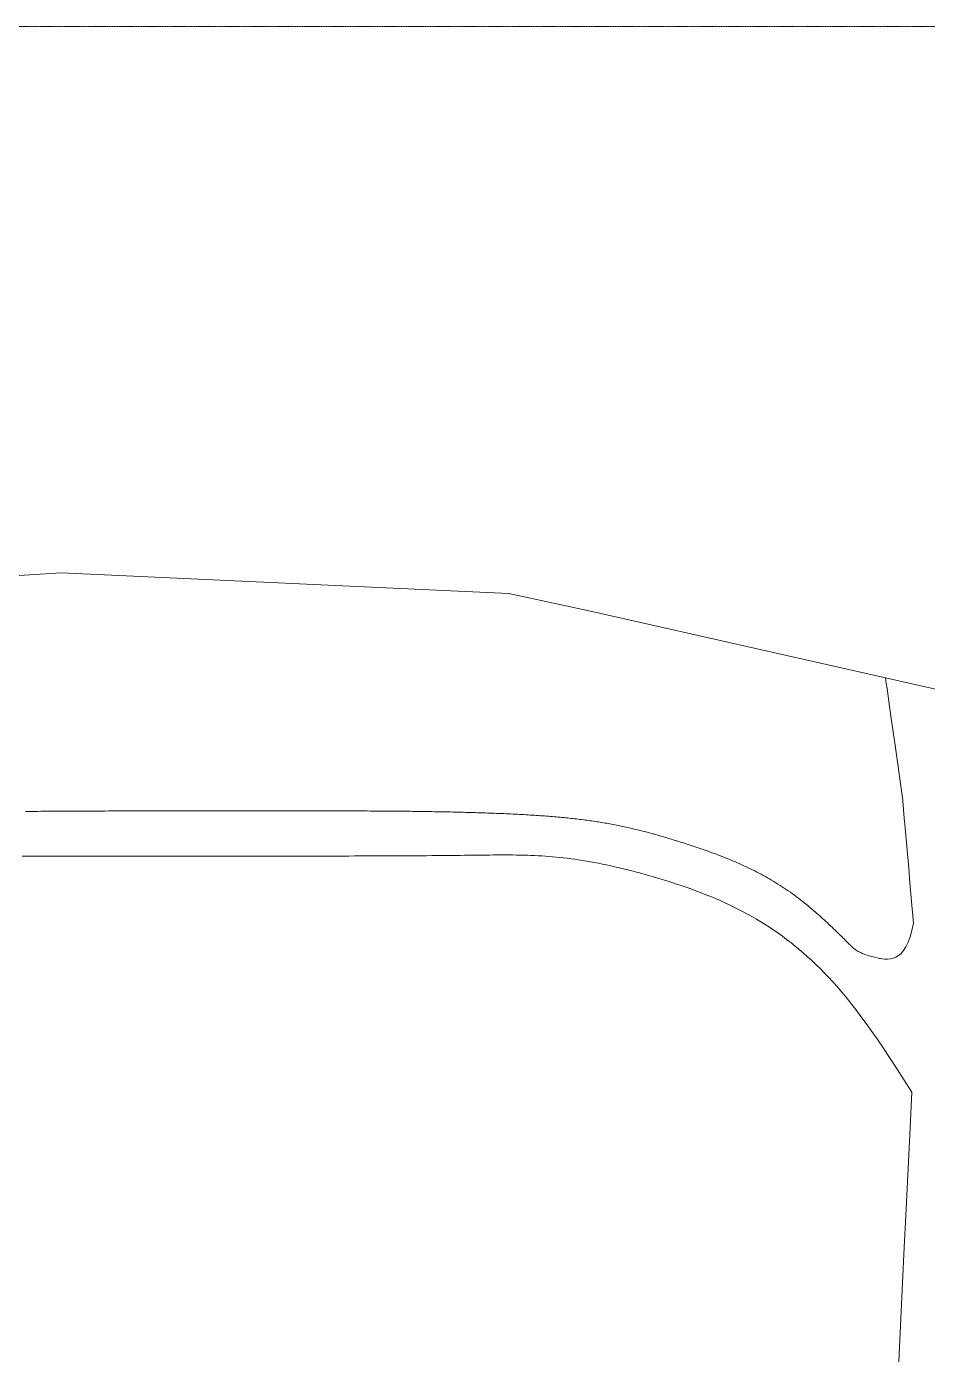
# Model space of a CAD drawing. Header units: inches. Extents: x -10205 to 13964, y -460 to 30702.
# Drawn here: x -287 to 2819, y 14370 to 18951 of the extents above; entities that cross this region are included whole.
import ezdxf

# ---------------------------------------------------------------- set-up
doc = ezdxf.new("R2010")
doc.units = ezdxf.units.IN
doc.header["$MEASUREMENT"] = 0
doc.linetypes.add('Aligning Line 1_8_', pattern=[0.25, 0.125, -0.125])
for name, color, linetype, lineweight in [('0-1', 7, 'Continuous', 5), ('C-TOPO', 7, 'Continuous', 9), ('G-ANNO-SYMB', 111, 'Aligning Line 1_8_', 9)]:
    doc.layers.add(name, color=color, linetype=linetype, lineweight=lineweight)

# ---------------------------------------------------------------- blocks, each defined once
blk = doc.blocks.new('1750 Ox - Topography_rvt-1-SITE PLAN - CAD FILE')
at = {"layer": 'C-TOPO'}
for p, q in [((-3115.1, 16890.3), (-167.7, 17065.8)), ((-167.7, 17065.8), (1375.6, 16994.7)), ((1375.6, 16994.7), (1657, 16933.8)), ((1657, 16933.8), (2674.5, 16703.9)), ((2677.1, 16685), (2674.5, 16703.9)), ((2677.1, 16685), (2674.5, 16703.9)), ((2674.5, 16703.9), (3513.2, 16514.4)), ((2677.1, 16685), (2679.6, 16667.3)), ((2677.1, 16685), (2679.6, 16667.3)), ((2679.6, 16667.3), (2688.3, 16605.5)), ((2688.3, 16605.5), (2679.6, 16667.3)), ((2688.3, 16605.5), (2693.1, 16571.6)), ((2688.3, 16605.5), (2693.1, 16571.6)), ((2708.3, 16463.4), (2693.1, 16571.6)), ((2693.1, 16571.6), (2708.3, 16463.4)), ((2708.3, 16463.4), (2710.7, 16445.9)), ((2710.7, 16445.9), (2708.3, 16463.4)), ((2717.5, 16397.6), (2710.7, 16445.9)), ((2717.5, 16397.6), (2710.7, 16445.9)), ((2725.9, 16338.2), (2717.5, 16397.6)), ((2725.9, 16338.2), (2717.5, 16397.6)), ((2733.8, 16282.1), (2725.9, 16338.2)), ((2725.9, 16338.2), (2733.8, 16282.1)), ((2734, 16279.3), (2733.8, 16282.1)), ((2734, 16279.3), (2733.8, 16282.1)), ((2739.2, 16220), (2734, 16279.3)), ((2739.2, 16220), (2734, 16279.3)), ((-283.3, 16243), (-291.4, 16243)), ((-283.3, 16243), (-291.4, 16243)), ((-281, 16243), (-283.3, 16243)), ((-281, 16243), (-283.3, 16243)), ((-281, 16243), (-270.4, 16243.1)), ((-270.4, 16243.1), (-281, 16243)), ((-259.9, 16243.2), (-270.4, 16243.1)), ((-259.9, 16243.2), (-270.4, 16243.1)), ((-249.3, 16243.3), (-259.9, 16243.2)), ((-249.3, 16243.3), (-259.9, 16243.2)), ((-249.3, 16243.3), (-238.6, 16243.4)), ((-238.6, 16243.4), (-249.3, 16243.3)), ((-227.9, 16243.5), (-238.6, 16243.4)), ((-227.9, 16243.5), (-238.6, 16243.4)), ((-217.1, 16243.5), (-227.9, 16243.5)), ((-217.1, 16243.5), (-227.9, 16243.5)), ((-217.1, 16243.5), (-206.3, 16243.6)), ((-217.1, 16243.5), (-206.3, 16243.6)), ((-196.5, 16243.7), (-206.3, 16243.6)), ((-196.5, 16243.7), (-206.3, 16243.6)), ((-196.5, 16243.7), (-195.4, 16243.7)), ((-195.4, 16243.7), (-196.5, 16243.7)), ((-184.5, 16243.7), (-195.4, 16243.7)), ((-184.5, 16243.7), (-195.4, 16243.7)), ((-173.5, 16243.8), (-184.5, 16243.7)), ((-173.5, 16243.8), (-184.5, 16243.7)), ((-173.5, 16243.8), (-162.5, 16243.9)), ((-162.5, 16243.9), (-173.5, 16243.8)), ((-151.4, 16243.9), (-162.5, 16243.9)), ((-151.4, 16243.9), (-162.5, 16243.9)), ((-140.3, 16244), (-151.4, 16243.9)), ((-140.3, 16244), (-151.4, 16243.9)), ((-140.3, 16244), (-129.2, 16244.1)), ((-129.2, 16244.1), (-140.3, 16244)), ((-118, 16244.1), (-129.2, 16244.1)), ((-118, 16244.1), (-129.2, 16244.1)), ((-106.8, 16244.2), (-118, 16244.1)), ((-106.8, 16244.2), (-118, 16244.1)), ((-106.8, 16244.2), (-95.5, 16244.2)), ((-95.5, 16244.2), (-106.8, 16244.2)), ((-84.2, 16244.3), (-95.5, 16244.2)), ((-84.2, 16244.3), (-95.5, 16244.2)), ((-72.9, 16244.3), (-84.2, 16244.3)), ((-72.9, 16244.3), (-84.2, 16244.3)), ((-72.9, 16244.3), (-61.5, 16244.4)), ((-61.5, 16244.4), (-72.9, 16244.3)), ((-50.2, 16244.4), (-61.5, 16244.4)), ((-50.2, 16244.4), (-61.5, 16244.4)), ((-50.2, 16244.4), (-38.7, 16244.5)), ((-38.7, 16244.5), (-50.2, 16244.4)), ((-27.3, 16244.5), (-38.7, 16244.5)), ((-27.3, 16244.5), (-38.7, 16244.5)), ((-15.8, 16244.5), (-27.3, 16244.5)), ((-15.8, 16244.5), (-27.3, 16244.5)), ((-15.8, 16244.5), (-4.3, 16244.6)), ((-15.8, 16244.5), (-4.3, 16244.6)), ((7.3, 16244.6), (-4.3, 16244.6)), ((-4.3, 16244.6), (7.3, 16244.6)), ((18.8, 16244.6), (7.3, 16244.6)), ((18.8, 16244.6), (7.3, 16244.6)), ((21.5, 16244.7), (18.8, 16244.6)), ((21.5, 16244.7), (18.8, 16244.6)), ((30.4, 16244.7), (21.5, 16244.7)), ((30.4, 16244.7), (21.5, 16244.7)), ((30.4, 16244.7), (42, 16244.7)), ((42, 16244.7), (30.4, 16244.7)), ((42, 16244.7), (53.6, 16244.7)), ((53.6, 16244.7), (42, 16244.7)), ((65.3, 16244.8), (53.6, 16244.7)), ((65.3, 16244.8), (53.6, 16244.7)), ((76.9, 16244.8), (65.3, 16244.8)), ((76.9, 16244.8), (65.3, 16244.8)), ((76.9, 16244.8), (88.6, 16244.8)), ((88.6, 16244.8), (76.9, 16244.8)), ((100.3, 16244.8), (88.6, 16244.8)), ((100.3, 16244.8), (88.6, 16244.8)), ((112, 16244.9), (100.3, 16244.8)), ((112, 16244.9), (100.3, 16244.8)), ((112, 16244.9), (123.8, 16244.9)), ((123.8, 16244.9), (112, 16244.9)), ((135.5, 16244.9), (123.8, 16244.9)), ((135.5, 16244.9), (123.8, 16244.9)), ((147.2, 16244.9), (135.5, 16244.9)), ((147.2, 16244.9), (135.5, 16244.9)), ((147.2, 16244.9), (159, 16245)), ((159, 16245), (147.2, 16244.9)), ((170.8, 16245), (159, 16245)), ((170.8, 16245), (159, 16245)), ((182.5, 16245), (170.8, 16245)), ((182.5, 16245), (170.8, 16245)), ((194.3, 16245), (182.5, 16245)), ((194.3, 16245), (182.5, 16245)), ((206.1, 16245), (194.3, 16245)), ((206.1, 16245), (194.3, 16245)), ((206.1, 16245), (217.9, 16245)), ((217.9, 16245), (206.1, 16245)), ((229.6, 16245), (217.9, 16245)), ((229.6, 16245), (217.9, 16245)), ((241.4, 16245), (229.6, 16245)), ((241.4, 16245), (229.6, 16245)), ((253.2, 16245.1), (241.4, 16245)), ((253.2, 16245.1), (241.4, 16245)), ((253.2, 16245.1), (265, 16245.1)), ((265, 16245.1), (253.2, 16245.1)), ((276.7, 16245.1), (265, 16245.1)), ((276.7, 16245.1), (265, 16245.1)), ((276.7, 16245.1), (288.5, 16245.1)), ((276.7, 16245.1), (288.5, 16245.1)), ((300.3, 16245.1), (288.5, 16245.1)), ((300.3, 16245.1), (288.5, 16245.1)), ((312, 16245.1), (300.3, 16245.1)), ((312, 16245.1), (300.3, 16245.1)), ((323.8, 16245.1), (312, 16245.1)), ((323.8, 16245.1), (312, 16245.1)), ((323.8, 16245.1), (335.5, 16245.1)), ((335.5, 16245.1), (323.8, 16245.1)), ((347.2, 16245.1), (335.5, 16245.1)), ((335.5, 16245.1), (347.2, 16245.1)), ((347.2, 16245.1), (358.9, 16245.1)), ((347.2, 16245.1), (358.9, 16245.1)), ((370.6, 16245.1), (358.9, 16245.1)), ((370.6, 16245.1), (358.9, 16245.1)), ((370.6, 16245.1), (378.7, 16245.1)), ((378.7, 16245.1), (370.6, 16245.1)), ((378.7, 16245.1), (382.3, 16245.1)), ((382.3, 16245.1), (378.7, 16245.1)), ((394, 16245.1), (382.3, 16245.1)), ((394, 16245.1), (382.3, 16245.1)), ((394, 16245.1), (405.6, 16245.1)), ((405.6, 16245.1), (394, 16245.1)), ((405.6, 16245.1), (417.3, 16245.1)), ((405.6, 16245.1), (417.3, 16245.1)), ((428.9, 16245.1), (417.3, 16245.1)), ((417.3, 16245.1), (428.9, 16245.1)), ((440.5, 16245.1), (428.9, 16245.1)), ((440.5, 16245.1), (428.9, 16245.1)), ((440.5, 16245.1), (452, 16245.1)), ((440.5, 16245.1), (452, 16245.1)), ((463, 16245.1), (452, 16245.1)), ((452, 16245.1), (463, 16245.1)), ((463, 16245.1), (463.5, 16245.1)), ((463, 16245.1), (463.5, 16245.1)), ((463.5, 16245.1), (475.1, 16245.1)), ((463.5, 16245.1), (475.1, 16245.1)), ((486.5, 16245.1), (475.1, 16245.1)), ((486.5, 16245.1), (475.1, 16245.1)), ((498, 16245.1), (486.5, 16245.1)), ((498, 16245.1), (486.5, 16245.1)), ((498, 16245.1), (509.4, 16245.1)), ((509.4, 16245.1), (498, 16245.1)), ((520.8, 16245.1), (509.4, 16245.1)), ((520.8, 16245.1), (509.4, 16245.1)), ((520.8, 16245.1), (532.2, 16245.1)), ((532.2, 16245.1), (520.8, 16245.1)), ((543.5, 16245.1), (532.2, 16245.1)), ((532.2, 16245.1), (543.5, 16245.1)), ((554.8, 16245.1), (543.5, 16245.1)), ((543.5, 16245.1), (554.8, 16245.1)), ((554.8, 16245.1), (566.1, 16245.1)), ((566.1, 16245.1), (554.8, 16245.1)), ((566.1, 16245.1), (577.3, 16245.1)), ((577.3, 16245.1), (566.1, 16245.1)), ((577.3, 16245.1), (588.5, 16245.1)), ((577.3, 16245.1), (588.5, 16245.1)), ((588.5, 16245.1), (599.7, 16245.1)), ((588.5, 16245.1), (599.7, 16245.1)), ((610.8, 16245.1), (599.7, 16245.1)), ((599.7, 16245.1), (610.8, 16245.1)), ((621.9, 16245.1), (610.8, 16245.1)), ((610.8, 16245.1), (621.9, 16245.1)), ((621.9, 16245.1), (632.9, 16245.1)), ((632.9, 16245.1), (621.9, 16245.1)), ((644, 16245.1), (632.9, 16245.1)), ((632.9, 16245.1), (644, 16245.1)), ((655, 16245.1), (644, 16245.1)), ((644, 16245.1), (655, 16245.1)), ((655, 16245.1), (665.9, 16245.1)), ((655, 16245.1), (665.9, 16245.1)), ((676.8, 16245.1), (665.9, 16245.1)), ((665.9, 16245.1), (676.8, 16245.1)), ((676.8, 16245.1), (687.7, 16245.1)), ((687.7, 16245.1), (676.8, 16245.1)), ((687.7, 16245.1), (690.5, 16245.1)), ((690.5, 16245.1), (687.7, 16245.1)), ((698.6, 16245.1), (690.5, 16245.1)), ((690.5, 16245.1), (698.6, 16245.1)), ((698.6, 16245.1), (709.4, 16245.1)), ((698.6, 16245.1), (709.4, 16245.1)), ((720.2, 16245.1), (709.4, 16245.1)), ((709.4, 16245.1), (720.2, 16245.1)), ((730.9, 16245), (720.2, 16245.1)), ((730.9, 16245), (720.2, 16245.1)), ((730.9, 16245), (741.6, 16245)), ((730.9, 16245), (741.6, 16245)), ((752.3, 16245), (741.6, 16245)), ((741.6, 16245), (752.3, 16245)), ((762.9, 16245), (752.3, 16245)), ((752.3, 16245), (762.9, 16245)), ((762.9, 16245), (773.5, 16245)), ((773.5, 16245), (762.9, 16245)), ((784.1, 16244.9), (773.5, 16245)), ((784.1, 16244.9), (773.5, 16245)), ((784.1, 16244.9), (794.6, 16244.9)), ((784.1, 16244.9), (794.6, 16244.9)), ((805.1, 16244.9), (794.6, 16244.9)), ((794.6, 16244.9), (805.1, 16244.9)), ((815.5, 16244.8), (805.1, 16244.9)), ((805.1, 16244.9), (815.5, 16244.8)), ((815.5, 16244.8), (825.9, 16244.8)), ((825.9, 16244.8), (815.5, 16244.8)), ((836.3, 16244.8), (825.9, 16244.8)), ((825.9, 16244.8), (836.3, 16244.8)), ((846.6, 16244.7), (836.3, 16244.8)), ((836.3, 16244.8), (846.6, 16244.7)), ((856.9, 16244.7), (846.6, 16244.7)), ((856.9, 16244.7), (846.6, 16244.7)), ((856.9, 16244.7), (867.2, 16244.6)), ((856.9, 16244.7), (867.2, 16244.6)), ((877.4, 16244.6), (867.2, 16244.6)), ((867.2, 16244.6), (877.4, 16244.6)), ((887.6, 16244.6), (877.4, 16244.6)), ((887.6, 16244.6), (877.4, 16244.6)), ((897.7, 16244.5), (887.6, 16244.6)), ((887.6, 16244.6), (897.7, 16244.5)), ((907.8, 16244.4), (897.7, 16244.5)), ((897.7, 16244.5), (907.8, 16244.4)), ((907.8, 16244.4), (917.8, 16244.4)), ((907.8, 16244.4), (917.8, 16244.4)), ((927.9, 16244.3), (917.8, 16244.4)), ((927.9, 16244.3), (917.8, 16244.4)), ((937.8, 16244.2), (927.9, 16244.3)), ((937.8, 16244.2), (927.9, 16244.3)), ((937.8, 16244.2), (947.8, 16244.2)), ((937.8, 16244.2), (947.8, 16244.2)), ((957.7, 16244.1), (947.8, 16244.2)), ((947.8, 16244.2), (957.7, 16244.1)), ((967.5, 16244), (957.7, 16244.1)), ((967.5, 16244), (957.7, 16244.1)), ((967.5, 16244), (977.4, 16243.9)), ((977.4, 16243.9), (967.5, 16244)), ((981.9, 16243.9), (977.4, 16243.9)), ((977.4, 16243.9), (981.9, 16243.9)), ((981.9, 16243.9), (987.1, 16243.9)), ((981.9, 16243.9), (987.1, 16243.9)), ((996.9, 16243.8), (987.1, 16243.9)), ((987.1, 16243.9), (996.9, 16243.8)), ((1006.6, 16243.7), (996.9, 16243.8)), ((996.9, 16243.8), (1006.6, 16243.7)), ((1006.6, 16243.7), (1009.3, 16243.6)), ((1006.6, 16243.7), (1009.3, 16243.6)), ((1016.2, 16243.6), (1009.3, 16243.6)), ((1016.2, 16243.6), (1009.3, 16243.6)), ((1021.7, 16243.5), (1016.2, 16243.6)), ((1016.2, 16243.6), (1021.7, 16243.5)), ((1021.7, 16243.5), (1025.8, 16243.5)), ((1021.7, 16243.5), (1025.8, 16243.5)), ((1025.8, 16243.5), (1035.4, 16243.4)), ((1025.8, 16243.5), (1035.4, 16243.4)), ((1044.9, 16243.2), (1035.4, 16243.4)), ((1044.9, 16243.2), (1035.4, 16243.4)), ((1054.4, 16243.1), (1044.9, 16243.2)), ((1054.4, 16243.1), (1044.9, 16243.2)), ((1054.4, 16243.1), (1063.9, 16243)), ((1063.9, 16243), (1054.4, 16243.1)), ((1073.3, 16242.9), (1063.9, 16243)), ((1063.9, 16243), (1073.3, 16242.9)), ((1082.6, 16242.7), (1073.3, 16242.9)), ((1073.3, 16242.9), (1082.6, 16242.7)), ((1091.9, 16242.6), (1082.6, 16242.7)), ((1091.9, 16242.6), (1082.6, 16242.7)), ((1101.2, 16242.5), (1091.9, 16242.6)), ((1091.9, 16242.6), (1101.2, 16242.5)), ((1110.4, 16242.3), (1101.2, 16242.5)), ((1101.2, 16242.5), (1110.4, 16242.3)), ((1110.4, 16242.3), (1119.6, 16242.2)), ((1110.4, 16242.3), (1119.6, 16242.2)), ((1128.7, 16242), (1119.6, 16242.2)), ((1119.6, 16242.2), (1128.7, 16242)), ((1137.8, 16241.8), (1128.7, 16242)), ((1137.8, 16241.8), (1128.7, 16242)), ((1146.9, 16241.7), (1137.8, 16241.8)), ((1146.9, 16241.7), (1137.8, 16241.8)), ((1155.9, 16241.5), (1146.9, 16241.7)), ((1146.9, 16241.7), (1155.9, 16241.5)), ((1155.9, 16241.5), (1164.9, 16241.3)), ((1155.9, 16241.5), (1164.9, 16241.3)), ((1173.8, 16241.1), (1164.9, 16241.3)), ((1164.9, 16241.3), (1173.8, 16241.1)), ((1182.7, 16240.9), (1173.8, 16241.1)), ((1182.7, 16240.9), (1173.8, 16241.1)), ((1182.7, 16240.9), (1191.5, 16240.7)), ((1182.7, 16240.9), (1191.5, 16240.7)), ((1200.3, 16240.5), (1191.5, 16240.7)), ((1191.5, 16240.7), (1200.3, 16240.5)), ((1209, 16240.3), (1200.3, 16240.5)), ((1200.3, 16240.5), (1209, 16240.3)), ((1209, 16240.3), (1217.7, 16240.1)), ((1217.7, 16240.1), (1209, 16240.3)), ((1226.4, 16239.9), (1217.7, 16240.1)), ((1217.7, 16240.1), (1226.4, 16239.9)), ((1235, 16239.7), (1226.4, 16239.9)), ((1235, 16239.7), (1226.4, 16239.9)), ((1243.5, 16239.4), (1235, 16239.7)), ((1235, 16239.7), (1243.5, 16239.4)), ((1252, 16239.2), (1243.5, 16239.4)), ((1243.5, 16239.4), (1252, 16239.2)), ((1252, 16239.2), (1260.5, 16238.9)), ((1260.5, 16238.9), (1252, 16239.2)), ((1268.9, 16238.7), (1260.5, 16238.9)), ((1260.5, 16238.9), (1268.9, 16238.7)), ((1277.3, 16238.4), (1268.9, 16238.7)), ((1277.3, 16238.4), (1268.9, 16238.7)), ((1285.6, 16238.1), (1277.3, 16238.4)), ((1277.3, 16238.4), (1285.6, 16238.1)), ((1293.9, 16237.9), (1285.6, 16238.1)), ((1293.9, 16237.9), (1285.6, 16238.1)), ((1302.1, 16237.6), (1293.9, 16237.9)), ((1302.1, 16237.6), (1293.9, 16237.9)), ((1302.1, 16237.6), (1310.3, 16237.3)), ((1302.1, 16237.6), (1310.3, 16237.3)), ((1318.4, 16237), (1310.3, 16237.3)), ((1318.4, 16237), (1310.3, 16237.3)), ((1326.5, 16236.7), (1318.4, 16237)), ((1318.4, 16237), (1326.5, 16236.7)), ((1326.5, 16236.7), (1334.5, 16236.3)), ((1334.5, 16236.3), (1326.5, 16236.7)), ((1334.5, 16236.3), (1342.5, 16236)), ((1342.5, 16236), (1334.5, 16236.3)), ((1350.4, 16235.7), (1342.5, 16236)), ((1342.5, 16236), (1350.4, 16235.7)), ((1358.3, 16235.4), (1350.4, 16235.7)), ((1358.3, 16235.4), (1350.4, 16235.7)), ((1358.3, 16235.4), (1366.2, 16235)), ((1358.3, 16235.4), (1366.2, 16235)), ((1374, 16234.7), (1366.2, 16235)), ((1374, 16234.7), (1366.2, 16235)), ((1381.7, 16234.3), (1374, 16234.7)), ((1374, 16234.7), (1381.7, 16234.3)), ((1381.7, 16234.3), (1389.4, 16233.9)), ((1389.4, 16233.9), (1381.7, 16234.3)), ((1397, 16233.5), (1389.4, 16233.9)), ((1389.4, 16233.9), (1397, 16233.5)), ((1404.6, 16233.1), (1397, 16233.5)), ((1397, 16233.5), (1404.6, 16233.1)), ((1404.6, 16233.1), (1412.2, 16232.7)), ((1412.2, 16232.7), (1404.6, 16233.1)), ((1419.6, 16232.3), (1412.2, 16232.7)), ((1412.2, 16232.7), (1419.6, 16232.3)), ((1427.1, 16231.9), (1419.6, 16232.3)), ((1427.1, 16231.9), (1419.6, 16232.3)), ((1434.5, 16231.5), (1427.1, 16231.9)), ((1427.1, 16231.9), (1434.5, 16231.5)), ((1434.5, 16231.5), (1441.8, 16231.1)), ((1441.8, 16231.1), (1434.5, 16231.5)), ((1449.1, 16230.6), (1441.8, 16231.1)), ((1449.1, 16230.6), (1441.8, 16231.1)), ((1449.1, 16230.6), (1456.3, 16230.2)), ((1449.1, 16230.6), (1456.3, 16230.2)), ((1456.3, 16230.2), (1463.5, 16229.7)), ((1463.5, 16229.7), (1456.3, 16230.2)), ((1470.7, 16229.3), (1463.5, 16229.7)), ((1463.5, 16229.7), (1470.7, 16229.3)), ((1477.7, 16228.8), (1470.7, 16229.3)), ((1477.7, 16228.8), (1470.7, 16229.3)), ((1477.7, 16228.8), (1484.8, 16228.3)), ((1477.7, 16228.8), (1484.8, 16228.3)), ((1491.7, 16227.8), (1484.8, 16228.3)), ((1491.7, 16227.8), (1484.8, 16228.3)), ((1498.7, 16227.3), (1491.7, 16227.8)), ((1491.7, 16227.8), (1498.7, 16227.3)), ((1505.5, 16226.8), (1498.7, 16227.3)), ((1505.5, 16226.8), (1498.7, 16227.3)), ((1512.3, 16226.2), (1505.5, 16226.8)), ((1505.5, 16226.8), (1512.3, 16226.2)), ((1519.1, 16225.7), (1512.3, 16226.2)), ((1519.1, 16225.7), (1512.3, 16226.2)), ((1519.1, 16225.7), (1525.8, 16225.1)), ((1519.1, 16225.7), (1525.8, 16225.1)), ((1532.5, 16224.6), (1525.8, 16225.1)), ((1532.5, 16224.6), (1525.8, 16225.1)), ((1539.1, 16224), (1532.5, 16224.6)), ((1532.5, 16224.6), (1539.1, 16224)), ((1545.6, 16223.4), (1539.1, 16224)), ((1545.6, 16223.4), (1539.1, 16224)), ((1552.1, 16222.9), (1545.6, 16223.4)), ((1545.6, 16223.4), (1552.1, 16222.9)), ((1558.6, 16222.3), (1552.1, 16222.9)), ((1558.6, 16222.3), (1552.1, 16222.9)), ((1558.6, 16222.3), (1565, 16221.6)), ((1558.6, 16222.3), (1565, 16221.6)), ((1571.3, 16221), (1565, 16221.6)), ((1571.3, 16221), (1565, 16221.6)), ((1577.6, 16220.4), (1571.3, 16221)), ((1571.3, 16221), (1577.6, 16220.4)), ((1577.6, 16220.4), (1583.9, 16219.7)), ((1583.9, 16219.7), (1577.6, 16220.4)), ((1590.1, 16219.1), (1583.9, 16219.7)), ((1583.9, 16219.7), (1590.1, 16219.1)), ((1596.3, 16218.4), (1590.1, 16219.1)), ((1596.3, 16218.4), (1590.1, 16219.1)), ((1602.4, 16217.7), (1596.3, 16218.4)), ((1602.4, 16217.7), (1596.3, 16218.4)), ((1608.5, 16217), (1602.4, 16217.7)), ((1602.4, 16217.7), (1608.5, 16217)), ((1608.5, 16217), (1614.6, 16216.3)), ((1614.6, 16216.3), (1608.5, 16217)), ((1620.6, 16215.6), (1614.6, 16216.3)), ((1614.6, 16216.3), (1620.6, 16215.6)), ((1626.6, 16214.9), (1620.6, 16215.6)), ((1626.6, 16214.9), (1620.6, 16215.6)), ((2739.2, 16220), (2742.2, 16185.8)), ((2739.2, 16220), (2742.2, 16185.8)), ((1626.6, 16214.9), (1632.5, 16214.1)), ((1626.6, 16214.9), (1632.5, 16214.1)), ((1632.5, 16214.1), (1638.4, 16213.3)), ((1632.5, 16214.1), (1638.4, 16213.3)), ((1644.3, 16212.6), (1638.4, 16213.3)), ((1644.3, 16212.6), (1638.4, 16213.3)), ((1650.2, 16211.8), (1644.3, 16212.6)), ((1644.3, 16212.6), (1650.2, 16211.8)), ((1650.2, 16211.8), (1656, 16211)), ((1656, 16211), (1650.2, 16211.8)), ((1661.8, 16210.1), (1656, 16211)), ((1656, 16211), (1661.8, 16210.1)), ((1667.6, 16209.3), (1661.8, 16210.1)), ((1667.6, 16209.3), (1661.8, 16210.1)), ((1673.3, 16208.4), (1667.6, 16209.3)), ((1673.3, 16208.4), (1667.6, 16209.3)), ((1679, 16207.6), (1673.3, 16208.4)), ((1673.3, 16208.4), (1679, 16207.6)), ((1679, 16207.6), (1684.7, 16206.7)), ((1684.7, 16206.7), (1679, 16207.6)), ((1690.4, 16205.8), (1684.7, 16206.7)), ((1684.7, 16206.7), (1690.4, 16205.8)), ((1696.1, 16204.8), (1690.4, 16205.8)), ((1696.1, 16204.8), (1690.4, 16205.8)), ((1696.1, 16204.8), (1701.7, 16203.9)), ((1701.7, 16203.9), (1696.1, 16204.8)), ((1707.4, 16202.9), (1701.7, 16203.9)), ((1701.7, 16203.9), (1707.4, 16202.9)), ((1707.4, 16202.9), (1713, 16202)), ((1707.4, 16202.9), (1713, 16202)), ((1713, 16202), (1718.6, 16201)), ((1718.6, 16201), (1713, 16202)), ((1718.6, 16201), (1724.2, 16200)), ((1718.6, 16201), (1724.2, 16200)), ((1729.8, 16198.9), (1724.2, 16200)), ((1729.8, 16198.9), (1724.2, 16200)), ((1735.4, 16197.9), (1729.8, 16198.9)), ((1735.4, 16197.9), (1729.8, 16198.9)), ((1740.9, 16196.8), (1735.4, 16197.9)), ((1735.4, 16197.9), (1740.9, 16196.8)), ((1740.9, 16196.8), (1746.5, 16195.7)), ((1746.5, 16195.7), (1740.9, 16196.8)), ((1752.1, 16194.6), (1746.5, 16195.7)), ((1746.5, 16195.7), (1752.1, 16194.6)), ((1757.6, 16193.5), (1752.1, 16194.6)), ((1752.1, 16194.6), (1757.6, 16193.5)), ((1763.2, 16192.3), (1757.6, 16193.5)), ((1763.2, 16192.3), (1757.6, 16193.5)), ((1767.3, 16191.5), (1763.2, 16192.3)), ((1763.2, 16192.3), (1767.3, 16191.5)), ((1767.3, 16191.5), (1768.8, 16191.2)), ((1768.8, 16191.2), (1767.3, 16191.5)), ((1774.3, 16190), (1768.8, 16191.2)), ((1774.3, 16190), (1768.8, 16191.2)), ((1779.9, 16188.8), (1774.3, 16190)), ((1779.9, 16188.8), (1774.3, 16190)), ((1779.9, 16188.8), (1785.5, 16187.5)), ((1779.9, 16188.8), (1785.5, 16187.5)), ((1791, 16186.3), (1785.5, 16187.5)), ((1791, 16186.3), (1785.5, 16187.5)), ((1796.6, 16185), (1791, 16186.3)), ((1796.6, 16185), (1791, 16186.3)), ((1796.6, 16185), (1802.2, 16183.7)), ((1802.2, 16183.7), (1796.6, 16185)), ((1807.8, 16182.4), (1802.2, 16183.7)), ((1802.2, 16183.7), (1807.8, 16182.4)), ((1813.4, 16181), (1807.8, 16182.4)), ((1813.4, 16181), (1807.8, 16182.4)), ((1819, 16179.7), (1813.4, 16181)), ((1813.4, 16181), (1819, 16179.7)), ((1824.7, 16178.3), (1819, 16179.7)), ((1824.7, 16178.3), (1819, 16179.7)), ((1824.7, 16178.3), (1830.3, 16176.9)), ((1824.7, 16178.3), (1830.3, 16176.9)), ((1836, 16175.4), (1830.3, 16176.9)), ((1836, 16175.4), (1830.3, 16176.9)), ((1841.7, 16174), (1836, 16175.4)), ((1841.7, 16174), (1836, 16175.4)), ((1847.4, 16172.5), (1841.7, 16174)), ((1841.7, 16174), (1847.4, 16172.5)), ((1853.1, 16171), (1847.4, 16172.5)), ((1847.4, 16172.5), (1853.1, 16171)), ((1858.9, 16169.4), (1853.1, 16171)), ((1858.9, 16169.4), (1853.1, 16171)), ((2747.6, 16123.4), (2742.2, 16185.8)), ((2747.6, 16123.4), (2742.2, 16185.8)), ((1858.9, 16169.4), (1864.7, 16167.9)), ((1864.7, 16167.9), (1858.9, 16169.4)), ((1870.5, 16166.3), (1864.7, 16167.9)), ((1870.5, 16166.3), (1864.7, 16167.9)), ((1873.9, 16165.3), (1870.5, 16166.3)), ((1870.5, 16166.3), (1873.9, 16165.3)), ((1876.3, 16164.7), (1873.9, 16165.3)), ((1876.3, 16164.7), (1873.9, 16165.3)), ((1882.2, 16163.1), (1876.3, 16164.7)), ((1876.3, 16164.7), (1882.2, 16163.1)), ((1882.2, 16163.1), (1888.1, 16161.4)), ((1888.1, 16161.4), (1882.2, 16163.1)), ((1894, 16159.7), (1888.1, 16161.4)), ((1894, 16159.7), (1888.1, 16161.4)), ((1899.9, 16158), (1894, 16159.7)), ((1894, 16159.7), (1899.9, 16158)), ((1899.9, 16158), (1905.9, 16156.3)), ((1899.9, 16158), (1905.9, 16156.3)), ((1911.9, 16154.5), (1905.9, 16156.3)), ((1911.9, 16154.5), (1905.9, 16156.3)), ((1918, 16152.7), (1911.9, 16154.5)), ((1911.9, 16154.5), (1918, 16152.7)), ((1918, 16152.7), (1924.1, 16150.9)), ((1924.1, 16150.9), (1918, 16152.7)), ((1930.2, 16149), (1924.1, 16150.9)), ((1924.1, 16150.9), (1930.2, 16149)), ((1936.4, 16147.1), (1930.2, 16149)), ((1936.4, 16147.1), (1930.2, 16149)), ((1942.7, 16145.2), (1936.4, 16147.1)), ((1942.7, 16145.2), (1936.4, 16147.1)), ((1948.9, 16143.3), (1942.7, 16145.2)), ((1942.7, 16145.2), (1948.9, 16143.3)), ((1948.9, 16143.3), (1955.2, 16141.3)), ((1955.2, 16141.3), (1948.9, 16143.3)), ((1961.6, 16139.3), (1955.2, 16141.3)), ((1955.2, 16141.3), (1961.6, 16139.3)), ((1968, 16137.3), (1961.6, 16139.3)), ((1968, 16137.3), (1961.6, 16139.3)), ((1968, 16137.3), (1974.5, 16135.3)), ((1974.5, 16135.3), (1968, 16137.3)), ((1981, 16133.2), (1974.5, 16135.3)), ((1974.5, 16135.3), (1981, 16133.2)), ((1987.5, 16131.1), (1981, 16133.2)), ((1981, 16133.2), (1987.5, 16131.1)), ((1994.2, 16128.9), (1987.5, 16131.1)), ((1994.2, 16128.9), (1987.5, 16131.1)), ((2000.8, 16126.7), (1994.2, 16128.9)), ((1994.2, 16128.9), (2000.8, 16126.7)), ((2000.8, 16126.7), (2007.5, 16124.5)), ((2007.5, 16124.5), (2000.8, 16126.7)), ((2014.3, 16122.3), (2007.5, 16124.5)), ((2007.5, 16124.5), (2014.3, 16122.3)), ((-281.6, 16089), (-302.9, 16089)), ((-281.6, 16089), (-302.9, 16089)), ((-260, 16089), (-281.6, 16089)), ((-260, 16089), (-281.6, 16089)), ((-238.2, 16089), (-260, 16089)), ((-238.2, 16089), (-260, 16089)), ((-238.2, 16089), (-216.2, 16089)), ((-216.2, 16089), (-238.2, 16089)), ((-216.2, 16089), (-193.9, 16089)), ((-193.9, 16089), (-216.2, 16089)), ((-190.9, 16089), (-193.9, 16089)), ((-190.9, 16089), (-193.9, 16089)), ((-190.9, 16089), (-171.5, 16089)), ((-171.5, 16089), (-190.9, 16089)), ((-148.8, 16089), (-171.5, 16089)), ((-148.8, 16089), (-171.5, 16089)), ((-148.8, 16089), (-125.9, 16089)), ((-125.9, 16089), (-148.8, 16089)), ((-125.9, 16089), (-102.9, 16089)), ((-102.9, 16089), (-125.9, 16089)), ((-79.7, 16089), (-102.9, 16089)), ((-79.7, 16089), (-102.9, 16089)), ((-79.7, 16089), (-56.4, 16089)), ((-56.4, 16089), (-79.7, 16089)), ((-56.4, 16089), (-32.9, 16089)), ((-32.9, 16089), (-56.4, 16089)), ((-9.3, 16089), (-32.9, 16089)), ((-9.3, 16089), (-32.9, 16089)), ((5.6, 16089), (-9.3, 16089)), ((-9.3, 16089), (5.6, 16089)), ((14.4, 16089), (5.6, 16089)), ((14.4, 16089), (5.6, 16089)), ((14.4, 16089), (38.2, 16089)), ((38.2, 16089), (14.4, 16089)), ((38.2, 16089), (62.1, 16089)), ((62.1, 16089), (38.2, 16089)), ((86, 16089), (62.1, 16089)), ((86, 16089), (62.1, 16089)), ((110.1, 16089), (86, 16089)), ((110.1, 16089), (86, 16089)), ((110.1, 16089), (134.1, 16089)), ((134.1, 16089), (110.1, 16089)), ((134.1, 16089), (158.2, 16089)), ((158.2, 16089), (134.1, 16089)), ((182.3, 16089), (158.2, 16089)), ((182.3, 16089), (158.2, 16089)), ((182.3, 16089), (206.4, 16089)), ((206.4, 16089), (182.3, 16089)), ((206.4, 16089), (230.6, 16089)), ((230.6, 16089), (206.4, 16089)), ((254.7, 16089), (230.6, 16089)), ((254.7, 16089), (230.6, 16089)), ((278.7, 16089), (254.7, 16089)), ((278.7, 16089), (254.7, 16089)), ((302.8, 16089), (278.7, 16089)), ((302.8, 16089), (278.7, 16089)), ((302.8, 16089), (326.7, 16089)), ((326.7, 16089), (302.8, 16089)), ((327.3, 16089), (326.7, 16089)), ((327.3, 16089), (326.7, 16089)), ((327.3, 16089), (350.6, 16089)), ((350.6, 16089), (327.3, 16089)), ((350.6, 16089), (374.5, 16089)), ((374.5, 16089), (350.6, 16089)), ((374.5, 16089), (398.2, 16089)), ((398.2, 16089), (374.5, 16089)), ((421.8, 16089), (398.2, 16089)), ((421.8, 16089), (398.2, 16089)), ((421.8, 16089), (445.3, 16089)), ((445.3, 16089), (421.8, 16089)), ((468.7, 16089), (445.3, 16089)), ((445.3, 16089), (468.7, 16089)), ((492, 16089), (468.7, 16089)), ((468.7, 16089), (492, 16089)), ((492, 16089), (508, 16089)), ((508, 16089), (492, 16089)), ((515.2, 16089), (508, 16089)), ((515.2, 16089), (508, 16089)), ((538.2, 16089), (515.2, 16089)), ((538.2, 16089), (515.2, 16089)), ((561.1, 16089), (538.2, 16089)), ((538.2, 16089), (561.1, 16089)), ((583.8, 16089), (561.1, 16089)), ((583.8, 16089), (561.1, 16089)), ((583.8, 16089), (606.4, 16089)), ((583.8, 16089), (606.4, 16089)), ((606.4, 16089), (628.8, 16089)), ((628.8, 16089), (606.4, 16089)), ((651.1, 16089), (628.8, 16089)), ((628.8, 16089), (651.1, 16089)), ((651.1, 16089), (673.3, 16089.1)), ((651.1, 16089), (673.3, 16089.1)), ((673.3, 16089.1), (695.2, 16089.1)), ((695.2, 16089.1), (673.3, 16089.1)), ((695.2, 16089.1), (711.7, 16089.1)), ((695.2, 16089.1), (711.7, 16089.1)), ((711.7, 16089.1), (717, 16089.1)), ((711.7, 16089.1), (717, 16089.1)), ((717, 16089.1), (738.6, 16089.1)), ((738.6, 16089.1), (717, 16089.1)), ((738.6, 16089.1), (760.1, 16089.1)), ((738.6, 16089.1), (760.1, 16089.1)), ((781.3, 16089.2), (760.1, 16089.1)), ((781.3, 16089.2), (760.1, 16089.1)), ((802.4, 16089.2), (781.3, 16089.2)), ((781.3, 16089.2), (802.4, 16089.2)), ((802.4, 16089.2), (823.3, 16089.2)), ((823.3, 16089.2), (802.4, 16089.2)), ((823.3, 16089.2), (843.9, 16089.3)), ((823.3, 16089.2), (843.9, 16089.3)), ((864.4, 16089.3), (843.9, 16089.3)), ((864.4, 16089.3), (843.9, 16089.3)), ((864.4, 16089.3), (884.6, 16089.4)), ((884.6, 16089.4), (864.4, 16089.3)), ((884.6, 16089.4), (904.7, 16089.5)), ((884.6, 16089.4), (904.7, 16089.5)), ((904.7, 16089.5), (924.5, 16089.5)), ((924.5, 16089.5), (904.7, 16089.5)), ((924.5, 16089.5), (944.1, 16089.6)), ((924.5, 16089.5), (944.1, 16089.6)), ((944.1, 16089.6), (963.5, 16089.7)), ((944.1, 16089.6), (963.5, 16089.7)), ((963.5, 16089.7), (972.8, 16089.7)), ((972.8, 16089.7), (963.5, 16089.7)), ((972.8, 16089.7), (982.6, 16089.7)), ((982.6, 16089.7), (972.8, 16089.7)), ((1001.5, 16089.8), (982.6, 16089.7)), ((982.6, 16089.7), (1001.5, 16089.8)), ((1001.5, 16089.8), (1020.2, 16089.9)), ((1020.2, 16089.9), (1001.5, 16089.8)), ((1020.2, 16089.9), (1038.6, 16090)), ((1020.2, 16089.9), (1038.6, 16090)), ((1056.7, 16090.1), (1038.6, 16090)), ((1056.7, 16090.1), (1038.6, 16090)), ((1056.7, 16090.1), (1074.6, 16090.2)), ((1074.6, 16090.2), (1056.7, 16090.1)), ((1074.6, 16090.2), (1092.2, 16090.4)), ((1074.6, 16090.2), (1092.2, 16090.4)), ((1109.6, 16090.5), (1092.2, 16090.4)), ((1092.2, 16090.4), (1109.6, 16090.5)), ((1109.6, 16090.5), (1122.2, 16090.6)), ((1109.6, 16090.5), (1122.2, 16090.6)), ((1122.2, 16090.6), (1126.7, 16090.6)), ((1122.2, 16090.6), (1126.7, 16090.6)), ((1143.5, 16090.8), (1126.7, 16090.6)), ((1143.5, 16090.8), (1126.7, 16090.6)), ((1143.5, 16090.8), (1160, 16090.9)), ((1143.5, 16090.8), (1160, 16090.9)), ((1160, 16090.9), (1176.3, 16091.1)), ((1160, 16090.9), (1176.3, 16091.1)), ((1176.3, 16091.1), (1188.7, 16091.2)), ((1176.3, 16091.1), (1188.7, 16091.2)), ((1188.7, 16091.2), (1192.2, 16091.3)), ((1188.7, 16091.2), (1192.2, 16091.3)), ((1192.2, 16091.3), (1207.9, 16091.5)), ((1192.2, 16091.3), (1207.9, 16091.5)), ((1207.9, 16091.5), (1223.2, 16091.6)), ((1207.9, 16091.5), (1223.2, 16091.6)), ((1223.2, 16091.6), (1238.3, 16091.8)), ((1223.2, 16091.6), (1238.3, 16091.8)), ((1238.3, 16091.8), (1253.1, 16092)), ((1238.3, 16091.8), (1253.1, 16092)), ((1267.6, 16092.2), (1253.1, 16092)), ((1253.1, 16092), (1267.6, 16092.2)), ((1281.9, 16092.4), (1267.6, 16092.2)), ((1267.6, 16092.2), (1281.9, 16092.4)), ((1281.9, 16092.4), (1295.9, 16092.6)), ((1295.9, 16092.6), (1281.9, 16092.4)), ((1309.7, 16092.7), (1295.9, 16092.6)), ((1309.7, 16092.7), (1295.9, 16092.6)), ((1309.7, 16092.7), (1323.3, 16092.8)), ((1323.3, 16092.8), (1309.7, 16092.7)), ((1323.3, 16092.8), (1336.8, 16092.9)), ((1323.3, 16092.8), (1336.8, 16092.9)), ((1336.8, 16092.9), (1350, 16093)), ((1350, 16093), (1336.8, 16092.9)), ((1350, 16093), (1363.1, 16093)), ((1350, 16093), (1363.1, 16093)), ((1363.1, 16093), (1376.1, 16093)), ((1376.1, 16093), (1363.1, 16093)), ((1376.1, 16093), (1388.9, 16092.9)), ((1388.9, 16092.9), (1376.1, 16093)), ((1388.9, 16092.9), (1401.7, 16092.7)), ((1401.7, 16092.7), (1388.9, 16092.9)), ((1401.7, 16092.7), (1414.3, 16092.5)), ((1414.3, 16092.5), (1401.7, 16092.7)), ((1426.9, 16092.2), (1414.3, 16092.5)), ((1414.3, 16092.5), (1426.9, 16092.2)), ((1426.9, 16092.2), (1439.4, 16091.9)), ((1439.4, 16091.9), (1426.9, 16092.2)), ((1451.8, 16091.4), (1439.4, 16091.9)), ((1451.8, 16091.4), (1439.4, 16091.9)), ((1451.8, 16091.4), (1464.2, 16090.9)), ((1464.2, 16090.9), (1451.8, 16091.4)), ((1464.2, 16090.9), (1476.6, 16090.3)), ((1476.6, 16090.3), (1464.2, 16090.9)), ((1489, 16089.6), (1476.6, 16090.3)), ((1489, 16089.6), (1476.6, 16090.3)), ((1489, 16089.6), (1501.5, 16088.8)), ((1489, 16089.6), (1501.5, 16088.8)), ((1501.5, 16088.8), (1513.9, 16087.9)), ((1513.9, 16087.9), (1501.5, 16088.8)), ((1513.9, 16087.9), (1526.4, 16086.8)), ((1513.9, 16087.9), (1526.4, 16086.8)), ((1526.4, 16086.8), (1538.9, 16085.7)), ((1538.9, 16085.7), (1526.4, 16086.8)), ((1538.9, 16085.7), (1551.6, 16084.4)), ((1538.9, 16085.7), (1551.6, 16084.4)), ((1551.6, 16084.4), (1564.3, 16083)), ((1564.3, 16083), (1551.6, 16084.4)), ((1577.1, 16081.5), (1564.3, 16083)), ((1577.1, 16081.5), (1564.3, 16083)), ((1590.1, 16079.9), (1577.1, 16081.5)), ((1590.1, 16079.9), (1577.1, 16081.5)), ((1590.1, 16079.9), (1603.1, 16078)), ((1603.1, 16078), (1590.1, 16079.9)), ((1603.1, 16078), (1616.3, 16076.1)), ((1603.1, 16078), (1616.3, 16076.1)), ((2021.1, 16120), (2014.3, 16122.3)), ((2014.3, 16122.3), (2021.1, 16120)), ((2028, 16117.7), (2021.1, 16120)), ((2021.1, 16120), (2028, 16117.7)), ((2034.9, 16115.3), (2028, 16117.7)), ((2028, 16117.7), (2034.9, 16115.3)), ((2034.9, 16115.3), (2041.8, 16112.9)), ((2041.8, 16112.9), (2034.9, 16115.3)), ((2041.8, 16112.9), (2048.8, 16110.5)), ((2048.8, 16110.5), (2041.8, 16112.9)), ((2055.8, 16108), (2048.8, 16110.5)), ((2048.8, 16110.5), (2055.8, 16108)), ((2055.8, 16108), (2062.8, 16105.5)), ((2062.8, 16105.5), (2055.8, 16108)), ((2069.9, 16103), (2062.8, 16105.5)), ((2062.8, 16105.5), (2069.9, 16103)), ((2069.9, 16103), (2077, 16100.4)), ((2069.9, 16103), (2077, 16100.4)), ((2077, 16100.4), (2084.2, 16097.7)), ((2084.2, 16097.7), (2077, 16100.4)), ((2091.4, 16095.1), (2084.2, 16097.7)), ((2084.2, 16097.7), (2091.4, 16095.1)), ((2091.4, 16095.1), (2098.6, 16092.3)), ((2098.6, 16092.3), (2091.4, 16095.1)), ((2105.8, 16089.5), (2098.6, 16092.3)), ((2098.6, 16092.3), (2105.8, 16089.5)), ((2113, 16086.7), (2105.8, 16089.5)), ((2105.8, 16089.5), (2113, 16086.7)), ((2120.3, 16083.8), (2113, 16086.7)), ((2120.3, 16083.8), (2113, 16086.7)), ((2120.3, 16083.8), (2127.6, 16080.9)), ((2120.3, 16083.8), (2127.6, 16080.9)), ((2134.9, 16077.9), (2127.6, 16080.9)), ((2134.9, 16077.9), (2127.6, 16080.9)), ((2750.2, 16094.6), (2747.6, 16123.4)), ((2750.2, 16094.6), (2747.6, 16123.4)), ((2752, 16074.1), (2750.2, 16094.6)), ((2752, 16074.1), (2750.2, 16094.6)), ((1616.3, 16076.1), (1629.7, 16074)), ((1629.7, 16074), (1616.3, 16076.1)), ((1629.7, 16074), (1643.1, 16071.8)), ((1629.7, 16074), (1643.1, 16071.8)), ((1656.7, 16069.4), (1643.1, 16071.8)), ((1643.1, 16071.8), (1656.7, 16069.4)), ((1670.5, 16066.9), (1656.7, 16069.4)), ((1656.7, 16069.4), (1670.5, 16066.9)), ((1670.5, 16066.9), (1684.3, 16064.2)), ((1684.3, 16064.2), (1670.5, 16066.9)), ((1684.3, 16064.2), (1698.3, 16061.4)), ((1698.3, 16061.4), (1684.3, 16064.2)), ((1698.3, 16061.4), (1712.5, 16058.5)), ((1712.5, 16058.5), (1698.3, 16061.4)), ((1712.5, 16058.5), (1726.8, 16055.4)), ((1726.8, 16055.4), (1712.5, 16058.5)), ((1741.2, 16052.2), (1726.8, 16055.4)), ((1726.8, 16055.4), (1741.2, 16052.2)), ((1755.7, 16048.8), (1741.2, 16052.2)), ((1755.7, 16048.8), (1741.2, 16052.2)), ((1755.7, 16048.8), (1770.4, 16045.3)), ((1755.7, 16048.8), (1770.4, 16045.3)), ((1770.4, 16045.3), (1785.3, 16041.6)), ((1785.3, 16041.6), (1770.4, 16045.3)), ((1785.3, 16041.6), (1800.2, 16037.8)), ((1785.3, 16041.6), (1800.2, 16037.8)), ((1800.2, 16037.8), (1815.4, 16033.9)), ((1800.2, 16037.8), (1815.4, 16033.9)), ((1815.4, 16033.9), (1830.6, 16029.8)), ((1815.4, 16033.9), (1830.6, 16029.8)), ((2142.2, 16074.9), (2134.9, 16077.9)), ((2134.9, 16077.9), (2142.2, 16074.9)), ((2149.5, 16071.8), (2142.2, 16074.9)), ((2149.5, 16071.8), (2142.2, 16074.9)), ((2156.9, 16068.7), (2149.5, 16071.8)), ((2149.5, 16071.8), (2156.9, 16068.7)), ((2156.9, 16068.7), (2164.2, 16065.5)), ((2156.9, 16068.7), (2164.2, 16065.5)), ((2171.6, 16062.2), (2164.2, 16065.5)), ((2171.6, 16062.2), (2164.2, 16065.5)), ((2179, 16058.9), (2171.6, 16062.2)), ((2171.6, 16062.2), (2179, 16058.9)), ((2179, 16058.9), (2186.3, 16055.5)), ((2186.3, 16055.5), (2179, 16058.9)), ((2193.7, 16052.1), (2186.3, 16055.5)), ((2186.3, 16055.5), (2193.7, 16052.1)), ((2201.1, 16048.6), (2193.7, 16052.1)), ((2201.1, 16048.6), (2193.7, 16052.1)), ((2201.1, 16048.6), (2208.5, 16045)), ((2208.5, 16045), (2201.1, 16048.6)), ((2215.9, 16041.4), (2208.5, 16045)), ((2208.5, 16045), (2215.9, 16041.4)), ((2223.2, 16037.7), (2215.9, 16041.4)), ((2223.2, 16037.7), (2215.9, 16041.4)), ((2230.6, 16034), (2223.2, 16037.7)), ((2223.2, 16037.7), (2230.6, 16034)), ((2238, 16030.2), (2230.6, 16034)), ((2230.6, 16034), (2238, 16030.2)), ((2755.5, 16033.5), (2752, 16074.1)), ((2755.5, 16033.5), (2752, 16074.1)), ((2755.5, 16033.5), (2757.5, 16010.9)), ((2757.5, 16010.9), (2755.5, 16033.5)), ((1830.6, 16029.8), (1846, 16025.5)), ((1830.6, 16029.8), (1846, 16025.5)), ((1846, 16025.5), (1861.6, 16021.1)), ((1846, 16025.5), (1861.6, 16021.1)), ((1861.6, 16021.1), (1877.3, 16016.6)), ((1877.3, 16016.6), (1861.6, 16021.1)), ((1893.1, 16011.9), (1877.3, 16016.6)), ((1877.3, 16016.6), (1893.1, 16011.9)), ((1909.1, 16007), (1893.1, 16011.9)), ((1909.1, 16007), (1893.1, 16011.9)), ((1920.9, 16003.3), (1909.1, 16007)), ((1909.1, 16007), (1920.9, 16003.3)), ((1925.1, 16002), (1920.9, 16003.3)), ((1920.9, 16003.3), (1925.1, 16002)), ((1925.1, 16002), (1941.3, 15996.8)), ((1941.3, 15996.8), (1925.1, 16002)), ((1941.3, 15996.8), (1957.5, 15991.5)), ((1941.3, 15996.8), (1957.5, 15991.5)), ((1957.5, 15991.5), (1973.7, 15986)), ((1957.5, 15991.5), (1973.7, 15986)), ((2238, 16030.2), (2245.3, 16026.3)), ((2245.3, 16026.3), (2238, 16030.2)), ((2252.6, 16022.3), (2245.3, 16026.3)), ((2245.3, 16026.3), (2252.6, 16022.3)), ((2260, 16018.3), (2252.6, 16022.3)), ((2260, 16018.3), (2252.6, 16022.3)), ((2267.3, 16014.2), (2260, 16018.3)), ((2260, 16018.3), (2267.3, 16014.2)), ((2274.6, 16010.1), (2267.3, 16014.2)), ((2274.6, 16010.1), (2267.3, 16014.2)), ((2274.6, 16010.1), (2281.8, 16005.8)), ((2274.6, 16010.1), (2281.8, 16005.8)), ((2289.1, 16001.5), (2281.8, 16005.8)), ((2281.8, 16005.8), (2289.1, 16001.5)), ((2296.3, 15997.1), (2289.1, 16001.5)), ((2296.3, 15997.1), (2289.1, 16001.5)), ((2296.3, 15997.1), (2303.5, 15992.7)), ((2296.3, 15997.1), (2303.5, 15992.7)), ((2310.7, 15988.1), (2303.5, 15992.7)), ((2310.7, 15988.1), (2303.5, 15992.7)), ((2317.9, 15983.5), (2310.7, 15988.1)), ((2317.9, 15983.5), (2310.7, 15988.1)), ((2757.5, 16010.9), (2761, 15970.6)), ((2761, 15970.6), (2757.5, 16010.9)), ((1973.7, 15986), (1990, 15980.3)), ((1990, 15980.3), (1973.7, 15986)), ((2006.3, 15974.4), (1990, 15980.3)), ((2006.3, 15974.4), (1990, 15980.3)), ((2022.6, 15968.4), (2006.3, 15974.4)), ((2022.6, 15968.4), (2006.3, 15974.4)), ((2022.6, 15968.4), (2039, 15962.2)), ((2022.6, 15968.4), (2039, 15962.2)), ((2039, 15962.2), (2055.3, 15955.7)), ((2039, 15962.2), (2055.3, 15955.7)), ((2071.5, 15949.1), (2055.3, 15955.7)), ((2055.3, 15955.7), (2071.5, 15949.1)), ((2087.8, 15942.3), (2071.5, 15949.1)), ((2087.8, 15942.3), (2071.5, 15949.1)), ((2087.8, 15942.3), (2103.9, 15935.3)), ((2103.9, 15935.3), (2087.8, 15942.3)), ((2317.9, 15983.5), (2325, 15978.8)), ((2325, 15978.8), (2317.9, 15983.5)), ((2332.1, 15974.1), (2325, 15978.8)), ((2332.1, 15974.1), (2325, 15978.8)), ((2339.2, 15969.2), (2332.1, 15974.1)), ((2339.2, 15969.2), (2332.1, 15974.1)), ((2346.2, 15964.3), (2339.2, 15969.2)), ((2346.2, 15964.3), (2339.2, 15969.2)), ((2346.2, 15964.3), (2353.2, 15959.3)), ((2346.2, 15964.3), (2353.2, 15959.3)), ((2360.1, 15954.2), (2353.2, 15959.3)), ((2353.2, 15959.3), (2360.1, 15954.2)), ((2367, 15949), (2360.1, 15954.2)), ((2360.1, 15954.2), (2367, 15949)), ((2373.9, 15943.8), (2367, 15949)), ((2373.9, 15943.8), (2367, 15949)), ((2380.7, 15938.6), (2373.9, 15943.8)), ((2380.7, 15938.6), (2373.9, 15943.8)), ((2761, 15970.6), (2763.3, 15944.8)), ((2763.3, 15944.8), (2761, 15970.6)), ((2770.9, 15857.7), (2763.3, 15944.8)), ((2763.3, 15944.8), (2770.9, 15857.7)), ((2120, 15928.1), (2103.9, 15935.3)), ((2120, 15928.1), (2103.9, 15935.3)), ((2136, 15920.7), (2120, 15928.1)), ((2120, 15928.1), (2136, 15920.7)), ((2136, 15920.7), (2151.9, 15913)), ((2136, 15920.7), (2151.9, 15913)), ((2151.9, 15913), (2167.6, 15905.2)), ((2151.9, 15913), (2167.6, 15905.2)), ((2167.6, 15905.2), (2183.2, 15897.1)), ((2183.2, 15897.1), (2167.6, 15905.2)), ((2198.7, 15888.8), (2183.2, 15897.1)), ((2198.7, 15888.8), (2183.2, 15897.1)), ((2386.6, 15933.9), (2380.7, 15938.6)), ((2380.7, 15938.6), (2386.6, 15933.9)), ((2387.5, 15933.3), (2386.6, 15933.9)), ((2386.6, 15933.9), (2387.5, 15933.3)), ((2387.5, 15933.3), (2394.1, 15928)), ((2387.5, 15933.3), (2394.1, 15928)), ((2398.7, 15924.2), (2394.1, 15928)), ((2398.7, 15924.2), (2394.1, 15928)), ((2400.8, 15922.6), (2398.7, 15924.2)), ((2400.8, 15922.6), (2398.7, 15924.2)), ((2407.3, 15917.2), (2400.8, 15922.6)), ((2407.3, 15917.2), (2400.8, 15922.6)), ((2407.3, 15917.2), (2413.8, 15911.8)), ((2413.8, 15911.8), (2407.3, 15917.2)), ((2413.8, 15911.8), (2420.2, 15906.4)), ((2413.8, 15911.8), (2420.2, 15906.4)), ((2426.6, 15901), (2420.2, 15906.4)), ((2420.2, 15906.4), (2426.6, 15901)), ((2426.6, 15901), (2432.8, 15895.6)), ((2432.8, 15895.6), (2426.6, 15901)), ((2432.8, 15895.6), (2439, 15890.2)), ((2439, 15890.2), (2432.8, 15895.6)), ((2214, 15880.2), (2198.7, 15888.8)), ((2198.7, 15888.8), (2214, 15880.2)), ((2214, 15880.2), (2229.3, 15871.4)), ((2214, 15880.2), (2229.3, 15871.4)), ((2229.3, 15871.4), (2244.4, 15862.3)), ((2244.4, 15862.3), (2229.3, 15871.4)), ((2259.4, 15853), (2244.4, 15862.3)), ((2259.4, 15853), (2244.4, 15862.3)), ((2259.4, 15853), (2274.3, 15843.4)), ((2259.4, 15853), (2274.3, 15843.4)), ((2445.1, 15884.8), (2439, 15890.2)), ((2445.1, 15884.8), (2439, 15890.2)), ((2451.1, 15879.5), (2445.1, 15884.8)), ((2451.1, 15879.5), (2445.1, 15884.8)), ((2451.1, 15879.5), (2457, 15874.2)), ((2457, 15874.2), (2451.1, 15879.5)), ((2457, 15874.2), (2462.8, 15868.9)), ((2457, 15874.2), (2462.8, 15868.9)), ((2468.4, 15863.7), (2462.8, 15868.9)), ((2468.4, 15863.7), (2462.8, 15868.9)), ((2474, 15858.5), (2468.4, 15863.7)), ((2468.4, 15863.7), (2474, 15858.5)), ((2474, 15858.5), (2479.5, 15853.4)), ((2479.5, 15853.4), (2474, 15858.5)), ((2480.5, 15852.4), (2479.5, 15853.4)), ((2480.5, 15852.4), (2479.5, 15853.4)), ((2480.5, 15852.4), (2484.9, 15848.3)), ((2484.9, 15848.3), (2480.5, 15852.4)), ((2765.6, 15832.1), (2770.9, 15857.7)), ((2765.6, 15832.1), (2770.9, 15857.7)), ((2289.1, 15833.4), (2274.3, 15843.4)), ((2289.1, 15833.4), (2274.3, 15843.4)), ((2303.9, 15823.2), (2289.1, 15833.4)), ((2303.9, 15823.2), (2289.1, 15833.4)), ((2318.6, 15812.6), (2303.9, 15823.2)), ((2318.6, 15812.6), (2303.9, 15823.2)), ((2333.2, 15801.7), (2318.6, 15812.6)), ((2333.2, 15801.7), (2318.6, 15812.6)), ((2490.1, 15843.4), (2484.9, 15848.3)), ((2484.9, 15848.3), (2490.1, 15843.4)), ((2490.1, 15843.4), (2495.2, 15838.5)), ((2490.1, 15843.4), (2495.2, 15838.5)), ((2495.2, 15838.5), (2500.2, 15833.7)), ((2500.2, 15833.7), (2495.2, 15838.5)), ((2500.2, 15833.7), (2505.1, 15829)), ((2505.1, 15829), (2500.2, 15833.7)), ((2505.1, 15829), (2509.8, 15824.4)), ((2509.8, 15824.4), (2505.1, 15829)), ((2514.4, 15819.9), (2509.8, 15824.4)), ((2514.4, 15819.9), (2509.8, 15824.4)), ((2514.4, 15819.9), (2518.9, 15815.5)), ((2514.4, 15819.9), (2518.9, 15815.5)), ((2523.2, 15811.2), (2518.9, 15815.5)), ((2518.9, 15815.5), (2523.2, 15811.2)), ((2527.3, 15807.1), (2523.2, 15811.2)), ((2527.3, 15807.1), (2523.2, 15811.2)), ((2527.3, 15807.1), (2531.4, 15803.1)), ((2527.3, 15807.1), (2531.4, 15803.1)), ((2752.5, 15791.6), (2759.4, 15810.2)), ((2752.5, 15791.6), (2759.4, 15810.2)), ((2759.4, 15810.2), (2765.6, 15832.1)), ((2765.6, 15832.1), (2759.4, 15810.2)), ((2341, 15795.7), (2333.2, 15801.7)), ((2333.2, 15801.7), (2341, 15795.7)), ((2347.7, 15790.4), (2341, 15795.7)), ((2347.7, 15790.4), (2341, 15795.7)), ((2362.3, 15778.8), (2347.7, 15790.4)), ((2362.3, 15778.8), (2347.7, 15790.4)), ((2376, 15767.5), (2362.3, 15778.8)), ((2362.3, 15778.8), (2376, 15767.5)), ((2376, 15767.5), (2376.7, 15766.9)), ((2376.7, 15766.9), (2376, 15767.5)), ((2376.7, 15766.9), (2391.2, 15754.5)), ((2376.7, 15766.9), (2391.2, 15754.5)), ((2531.4, 15803.1), (2535.2, 15799.3)), ((2531.4, 15803.1), (2535.2, 15799.3)), ((2538.9, 15795.6), (2535.2, 15799.3)), ((2538.9, 15795.6), (2535.2, 15799.3)), ((2538.9, 15795.6), (2542.5, 15792)), ((2542.5, 15792), (2538.9, 15795.6)), ((2545.8, 15788.7), (2542.5, 15792)), ((2545.8, 15788.7), (2542.5, 15792)), ((2549.1, 15785.4), (2545.8, 15788.7)), ((2545.8, 15788.7), (2549.1, 15785.4)), ((2549.1, 15785.4), (2552.2, 15782.4)), ((2549.1, 15785.4), (2552.2, 15782.4)), ((2555.2, 15779.5), (2552.2, 15782.4)), ((2555.2, 15779.5), (2552.2, 15782.4)), ((2555.2, 15779.5), (2558.2, 15776.7)), ((2558.2, 15776.7), (2555.2, 15779.5)), ((2558.2, 15776.7), (2561.1, 15774)), ((2558.2, 15776.7), (2561.1, 15774)), ((2561.1, 15774), (2564.1, 15771.5)), ((2561.1, 15774), (2564.1, 15771.5)), ((2567.1, 15769.1), (2564.1, 15771.5)), ((2567.1, 15769.1), (2564.1, 15771.5)), ((2567.1, 15769.1), (2570.1, 15766.7)), ((2570.1, 15766.7), (2567.1, 15769.1)), ((2570.1, 15766.7), (2573.3, 15764.5)), ((2570.1, 15766.7), (2573.3, 15764.5)), ((2573.3, 15764.5), (2576.6, 15762.3)), ((2573.3, 15764.5), (2576.6, 15762.3)), ((2580.1, 15760.3), (2576.6, 15762.3)), ((2576.6, 15762.3), (2580.1, 15760.3)), ((2580.1, 15760.3), (2583.7, 15758.3)), ((2583.7, 15758.3), (2580.1, 15760.3)), ((2583.7, 15758.3), (2587.6, 15756.3)), ((2583.7, 15758.3), (2587.6, 15756.3)), ((2736.7, 15763.5), (2728, 15753.5)), ((2736.7, 15763.5), (2728, 15753.5)), ((2736.7, 15763.5), (2744.8, 15776.1)), ((2744.8, 15776.1), (2736.7, 15763.5)), ((2744.8, 15776.1), (2752.5, 15791.6)), ((2744.8, 15776.1), (2752.5, 15791.6)), ((2405.6, 15741.7), (2391.2, 15754.5)), ((2405.6, 15741.7), (2391.2, 15754.5)), ((2420, 15728.6), (2405.6, 15741.7)), ((2420, 15728.6), (2405.6, 15741.7)), ((2434.4, 15715), (2420, 15728.6)), ((2434.4, 15715), (2420, 15728.6)), ((2448.8, 15701), (2434.4, 15715)), ((2434.4, 15715), (2448.8, 15701)), ((2591.8, 15754.4), (2587.6, 15756.3)), ((2587.6, 15756.3), (2591.8, 15754.4)), ((2594.6, 15753.2), (2591.8, 15754.4)), ((2591.8, 15754.4), (2594.6, 15753.2)), ((2596.2, 15752.5), (2594.6, 15753.2)), ((2596.2, 15752.5), (2594.6, 15753.2)), ((2596.2, 15752.5), (2600.9, 15750.7)), ((2600.9, 15750.7), (2596.2, 15752.5)), ((2606, 15748.9), (2600.9, 15750.7)), ((2600.9, 15750.7), (2606, 15748.9)), ((2611.5, 15747.1), (2606, 15748.9)), ((2606, 15748.9), (2611.5, 15747.1)), ((2611.5, 15747.1), (2617.4, 15745.3)), ((2617.4, 15745.3), (2611.5, 15747.1)), ((2617.4, 15745.3), (2623.7, 15743.5)), ((2623.7, 15743.5), (2617.4, 15745.3)), ((2623.7, 15743.5), (2630.5, 15741.6)), ((2623.7, 15743.5), (2630.5, 15741.6)), ((2637.8, 15739.8), (2630.5, 15741.6)), ((2630.5, 15741.6), (2637.8, 15739.8)), ((2645.6, 15737.9), (2637.8, 15739.8)), ((2645.6, 15737.9), (2637.8, 15739.8)), ((2645.6, 15737.9), (2654, 15736.1)), ((2645.6, 15737.9), (2654, 15736.1)), ((2654, 15736.1), (2656.1, 15735.8)), ((2654, 15736.1), (2656.1, 15735.8)), ((2656.1, 15735.8), (2662.8, 15734.6)), ((2656.1, 15735.8), (2662.8, 15734.6)), ((2671.9, 15733.6), (2662.8, 15734.6)), ((2662.8, 15734.6), (2671.9, 15733.6)), ((2681.3, 15733.4), (2671.9, 15733.6)), ((2671.9, 15733.6), (2681.3, 15733.4)), ((2681.3, 15733.4), (2690.8, 15734.3)), ((2690.8, 15734.3), (2681.3, 15733.4)), ((2690.8, 15734.3), (2700.3, 15736.5)), ((2700.3, 15736.5), (2690.8, 15734.3)), ((2709.7, 15740.2), (2700.3, 15736.5)), ((2709.7, 15740.2), (2700.3, 15736.5)), ((2719, 15745.8), (2709.7, 15740.2)), ((2719, 15745.8), (2709.7, 15740.2)), ((2728, 15753.5), (2719, 15745.8)), ((2719, 15745.8), (2728, 15753.5)), ((2463.2, 15686.5), (2448.8, 15701)), ((2463.2, 15686.5), (2448.8, 15701)), ((2463.2, 15686.5), (2477.7, 15671.4)), ((2477.7, 15671.4), (2463.2, 15686.5)), ((2477.7, 15671.4), (2492.5, 15655.5)), ((2477.7, 15671.4), (2492.5, 15655.5)), ((2492.5, 15655.5), (2507.5, 15638.7)), ((2507.5, 15638.7), (2492.5, 15655.5)), ((2522.9, 15620.8), (2507.5, 15638.7)), ((2507.5, 15638.7), (2522.9, 15620.8)), ((2538.7, 15601.8), (2522.9, 15620.8)), ((2522.9, 15620.8), (2538.7, 15601.8)), ((2555.1, 15581.5), (2538.7, 15601.8)), ((2555.1, 15581.5), (2538.7, 15601.8)), ((2558.3, 15577.2), (2555.1, 15581.5)), ((2555.1, 15581.5), (2558.3, 15577.2)), ((2558.3, 15577.2), (2572, 15559.6)), ((2572, 15559.6), (2558.3, 15577.2)), ((2572, 15559.6), (2589.6, 15536.2)), ((2589.6, 15536.2), (2572, 15559.6)), ((2589.6, 15536.2), (2608, 15511)), ((2608, 15511), (2589.6, 15536.2)), ((2608, 15511), (2627.2, 15484)), ((2608, 15511), (2627.2, 15484)), ((2627.2, 15484), (2647.4, 15454.9)), ((2627.2, 15484), (2647.4, 15454.9)), ((2647.4, 15454.9), (2668.5, 15423.7)), ((2647.4, 15454.9), (2668.5, 15423.7)), ((2668.5, 15423.7), (2690.8, 15390.2)), ((2668.5, 15423.7), (2690.8, 15390.2)), ((2714.2, 15354.2), (2690.8, 15390.2)), ((2714.2, 15354.2), (2690.8, 15390.2)), ((2738.8, 15315.7), (2714.2, 15354.2)), ((2714.2, 15354.2), (2738.8, 15315.7)), ((2738.8, 15315.7), (2764.8, 15274.4)), ((2738.8, 15315.7), (2764.8, 15274.4)), ((2758.9, 15152), (2764.8, 15274.4)), ((2764.8, 15274.4), (2758.9, 15152)), ((2744.4, 14849.5), (2758.9, 15152)), ((2758.9, 15152), (2744.4, 14849.5)), ((2744.4, 14849.5), (2739.1, 14739.2)), ((2744.4, 14849.5), (2739.1, 14739.2)), ((2739.1, 14739.2), (2733.3, 14617.2)), ((2739.1, 14739.2), (2733.3, 14617.2)), ((2725, 14444.3), (2733.3, 14617.2)), ((2725, 14444.3), (2733.3, 14617.2)), ((2721.4, 14369.9), (2725, 14444.3)), ((2721.4, 14369.9), (2725, 14444.3)), ((2721.4, 14369.9), (2715.9, 14255.5)), ((2721.4, 14369.9), (2715.9, 14255.5))]:
    blk.add_line(p, q, dxfattribs=at)

msp = doc.modelspace()

# ---------------------------------------------------------------- linework, layer by layer
at = {"layer": 'G-ANNO-SYMB'}
msp.add_line((4312.7, 18950.5), (-9418.3, 18950.5), dxfattribs=at)

# ---------------------------------------------------------------- block references
at = {"layer": '0-1'}
msp.add_blockref('1750 Ox - Topography_rvt-1-SITE PLAN - CAD FILE', (0, 0), dxfattribs=at)

doc.saveas('drawing.dxf')
